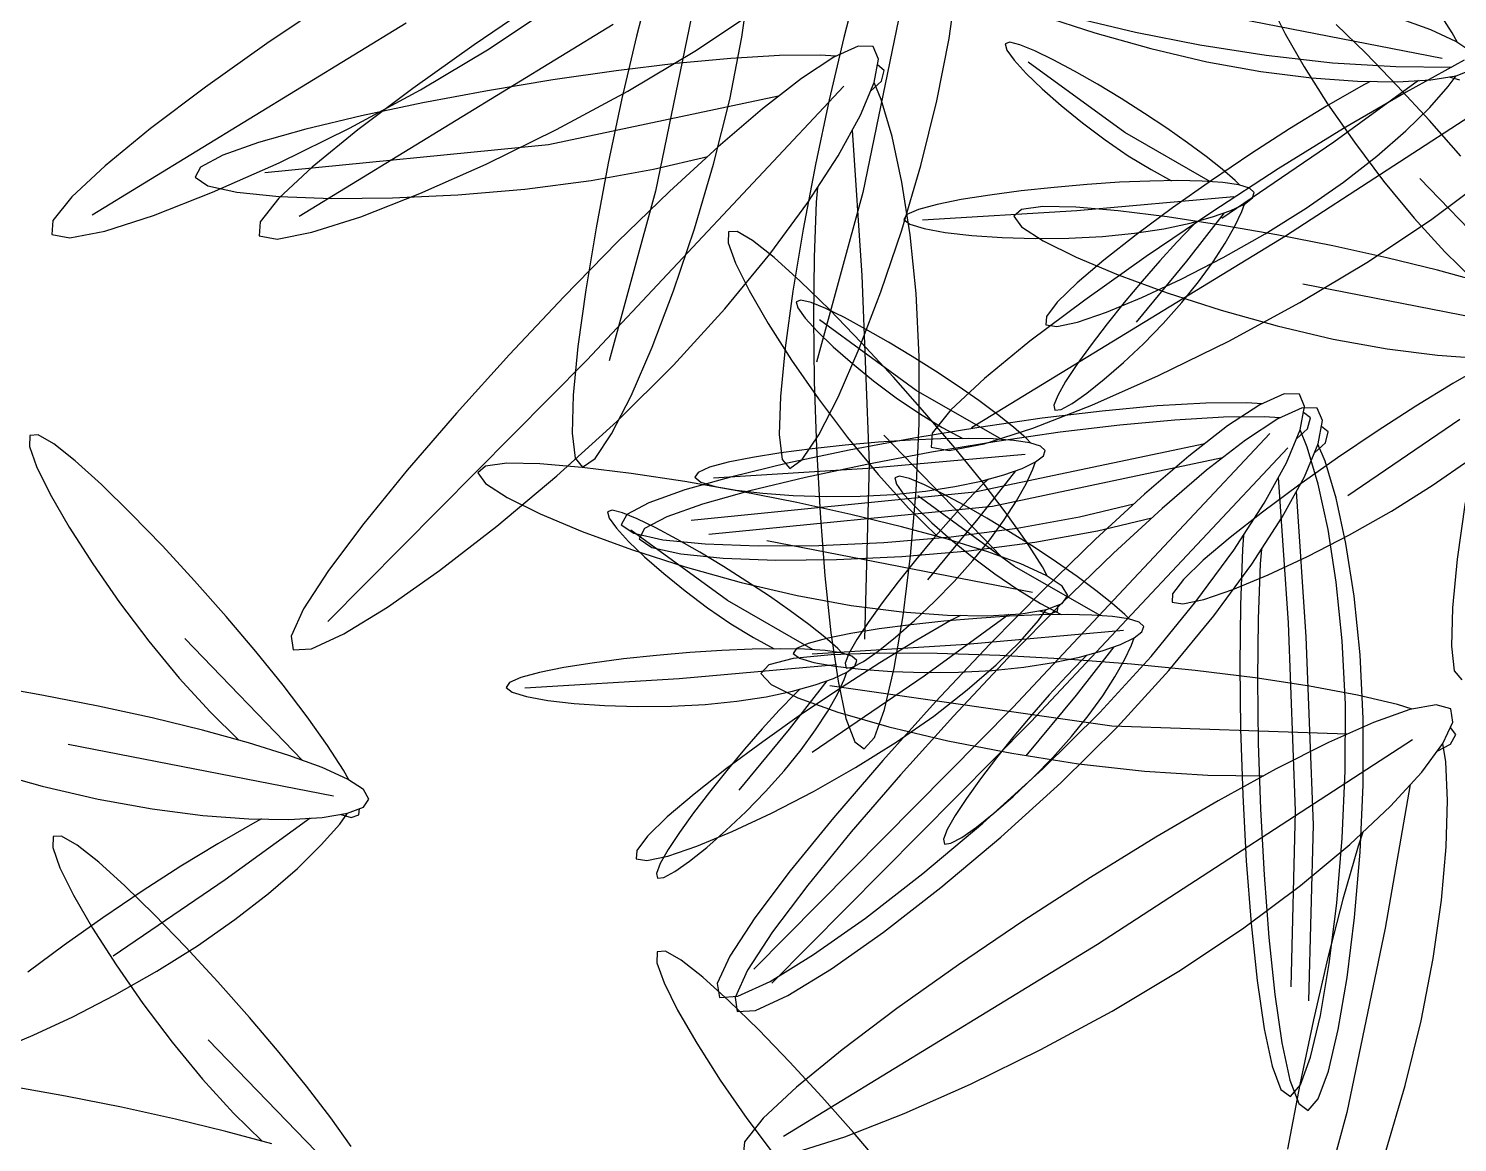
# Model space of a CAD drawing. Extents: x 302512 to 1034855, y -184136 to 410364.
# Drawn here: x 557747 to 559694, y 14341 to 15859 of the extents above; entities that cross this region are included whole.
import ezdxf

# ---------------------------------------------------------------- set-up
doc = ezdxf.new("R2010")
doc.units = 0
doc.header["$MEASUREMENT"] = 0
for name, color, linetype in [('WALL', 4, 'Continuous'), ('WZ', 2, 'Continuous'), ('坐椅', 7, 'Continuous'), ('树', 80, 'Continuous'), ('植物1', 241, 'Continuous'), ('环境', 8, 'Continuous'), ('绿化', 97, 'Continuous'), ('绿地', 3, 'Continuous')]:
    doc.layers.add(name, color=color, linetype=linetype)
doc.styles.add('DIM_FONT', font='SIMPLEX.shx', dxfattribs={"width": 0.8})

# ---------------------------------------------------------------- blocks, each defined once
blk = doc.blocks.new('A$C11221EFB')
at = {"layer": 'WZ'}
blk.add_arc((25013.5, -2143.5), 30360, 5.83072, 145.47673, dxfattribs=at)
blk = doc.blocks.new('_F43BVI')
at = {"layer": '绿地'}
for p, q in [((-0.28635, 0.7718), (-0.23074, 0.56357)), ((-0.12588, 0.70017), (-0.20135, 0.56457)), ((-0.31197, 0.69069), (-0.32838, 0.68642)), ((-0.30575, 0.69179), (-0.31197, 0.69069)), ((-0.15095, 0.68956), (-0.23827, 0.64706)), ((-0.29962, 0.68064), (-0.37509, 0.54505)), ((-0.30351, 0.65392), (-0.29331, 0.68427)), ((-0.28844, 0.68128), (-0.28499, 0.68637)), ((-0.28329, 0.679), (-0.28785, 0.68515)), ((-0.27521, 0.66527), (-0.28329, 0.679)), ((-0.24307, 0.6735), (-0.26812, 0.66261)), ((-0.26669, 0.64804), (-0.27521, 0.66527)), ((-0.26812, 0.66261), (-0.29283, 0.65126)), ((-0.29182, 0.66387), (-0.27333, 0.60663)), ((-0.19378, 0.64776), (-0.17331, 0.65836)), ((-0.3169, 0.62005), (-0.30351, 0.65392)), ((-0.29283, 0.65126), (-0.31617, 0.63989)), ((-0.25811, 0.62775), (-0.26669, 0.64804)), ((-0.21766, 0.63694), (-0.19378, 0.64776)), ((-0.12521, 0.65091), (-0.12054, 0.62861)), ((-0.31617, 0.63989), (-0.33712, 0.62895)), ((-0.29998, 0.63731), (-0.29895, 0.63139)), ((-0.29895, 0.63139), (-0.29427, 0.60908)), ((-0.24328, 0.62688), (-0.21766, 0.63694)), ((-0.2696, 0.61784), (-0.24328, 0.62688)), ((-0.24983, 0.60484), (-0.25811, 0.62775)), ((-0.12054, 0.62861), (-0.11477, 0.6044)), ((-0.09959, 0.62616), (-0.07787, 0.5515)), ((-0.06848, 0.59927), (-0.07609, 0.62437)), ((-0.33276, 0.58526), (-0.3169, 0.62005)), ((-0.29545, 0.61008), (-0.2696, 0.61784)), ((-0.31965, 0.60382), (-0.29545, 0.61008)), ((-0.29427, 0.60908), (-0.2885, 0.58488)), ((-0.27333, 0.60663), (-0.25161, 0.53198)), ((-0.05342, 0.61418), (-0.02388, 0.59986)), ((-0.35845, 0.59676), (-0.34104, 0.5993)), ((-0.34104, 0.5993), (-0.31965, 0.60382)), ((-0.24221, 0.57975), (-0.24983, 0.60484)), ((-0.11477, 0.6044), (-0.10804, 0.57885)), ((-0.06184, 0.57256), (-0.06848, 0.59927)), ((-0.02388, 0.59986), (0.00185, 0.5886)), ((-0.35031, 0.55083), (-0.33276, 0.58526)), ((-0.2885, 0.58488), (-0.28178, 0.55933)), ((0.00185, 0.5886), (0.02243, 0.58118)), ((-0.23558, 0.55303), (-0.24221, 0.57975)), ((-0.10804, 0.57885), (-0.10052, 0.5526)), ((0.02243, 0.58118), (0.0365, 0.57836)), ((0.0365, 0.57836), (0.04273, 0.58091)), ((-0.05632, 0.54529), (-0.06184, 0.57256)), ((0.07138, 0.56783), (0.06662, 0.56615)), ((0.07583, 0.56318), (0.07138, 0.56783)), ((-0.28178, 0.55933), (-0.27426, 0.53307)), ((-0.23074, 0.56357), (-0.18188, 0.35815)), ((0.08464, 0.55747), (0.07415, 0.55919)), ((0.0773, 0.55477), (0.07583, 0.56318)), ((0.10597, 0.55156), (0.08464, 0.55747)), ((-0.36861, 0.51812), (-0.35031, 0.55083)), ((-0.23006, 0.52576), (-0.23558, 0.55303)), ((-0.11625, 0.55209), (-0.12047, 0.54932)), ((-0.11082, 0.54863), (-0.11625, 0.55209)), ((-0.10052, 0.5526), (-0.09248, 0.52662)), ((0.13111, 0.54259), (0.10597, 0.55156)), ((-0.2784, 0.54104), (-0.2882, 0.53455)), ((-0.26135, 0.54247), (-0.28165, 0.45425)), ((-0.2699, 0.54609), (-0.2784, 0.54104)), ((-0.26659, 0.54772), (-0.2699, 0.54609)), ((-0.25193, 0.5442), (-0.25548, 0.5469)), ((-0.24517, 0.53781), (-0.25193, 0.5442)), ((-0.1271, 0.54486), (-0.13131, 0.54209)), ((-0.12166, 0.5414), (-0.1271, 0.54486)), ((-0.11822, 0.53359), (-0.12166, 0.5414)), ((-0.1009, 0.5452), (-0.11149, 0.54436)), ((-0.10738, 0.54082), (-0.11082, 0.54863)), ((-0.07877, 0.54456), (-0.1009, 0.5452)), ((-0.05222, 0.54186), (-0.07877, 0.54456)), ((-0.052, 0.51865), (-0.05632, 0.54529)), ((-0.02201, 0.53698), (-0.05222, 0.54186)), ((0.04472, 0.54143), (0.03247, 0.52132)), ((0.04986, 0.54854), (0.04472, 0.54143)), ((0.06675, 0.54333), (0.12236, 0.3351)), ((0.15927, 0.53062), (0.13111, 0.54259)), ((-0.2882, 0.53455), (-0.29902, 0.52684)), ((-0.27426, 0.53307), (-0.26622, 0.50709)), ((-0.25426, 0.53433), (-0.23462, 0.50526)), ((-0.23761, 0.52953), (-0.24517, 0.53781)), ((-0.11174, 0.53797), (-0.12234, 0.53713)), ((-0.08962, 0.53733), (-0.11174, 0.53797)), ((-0.06306, 0.53463), (-0.08962, 0.53733)), ((-0.03286, 0.52975), (-0.06306, 0.53463)), ((0.01105, 0.52981), (-0.02201, 0.53698)), ((0.09073, 0.53412), (0.16447, 0.49484)), ((-0.27367, 0.53246), (-0.31571, 0.49448)), ((-0.29902, 0.52684), (-0.31061, 0.51809)), ((-0.22951, 0.51956), (-0.23761, 0.52953)), ((-0.22573, 0.49912), (-0.23006, 0.52576)), ((-0.13253, 0.52821), (-0.13582, 0.52008)), ((-0.11488, 0.52719), (-0.01108, 0.3383)), ((-0.09248, 0.52662), (-0.08426, 0.502)), ((0.00021, 0.52258), (-0.03286, 0.52975)), ((0.04619, 0.52024), (0.01105, 0.52981)), ((0.18966, 0.51575), (0.15927, 0.53062)), ((-0.38672, 0.4885), (-0.36861, 0.51812)), ((-0.31061, 0.51809), (-0.32269, 0.50852)), ((-0.25452, 0.51813), (-0.25299, 0.51497)), ((-0.22116, 0.50806), (-0.22951, 0.51956)), ((-0.14337, 0.52098), (-0.14666, 0.51285)), ((-0.13582, 0.52008), (-0.14291, 0.49762)), ((-0.12573, 0.51996), (-0.02193, 0.33107)), ((-0.10024, 0.51675), (-0.01925, 0.49625)), ((-0.08939, 0.52398), (-0.00841, 0.50348)), ((-0.04895, 0.49383), (-0.052, 0.51865)), ((0.03535, 0.51301), (0.00021, 0.52258)), ((0.03247, 0.52132), (0.01908, 0.49675)), ((0.08252, 0.50832), (0.04619, 0.52024)), ((-0.32269, 0.50852), (-0.33496, 0.49836)), ((-0.2909, 0.50209), (-0.28114, 0.51135)), ((-0.25299, 0.51497), (-0.24675, 0.50324)), ((-0.14666, 0.51285), (-0.15375, 0.49039)), ((0.05197, 0.50853), (0.00586, 0.38178)), ((0.07167, 0.50109), (0.03535, 0.51301)), ((0.11868, 0.49468), (0.08252, 0.50832)), ((0.22149, 0.49806), (0.18966, 0.51575)), ((-0.30252, 0.49216), (-0.2909, 0.50209)), ((-0.26622, 0.50709), (-0.25799, 0.48247)), ((-0.24675, 0.50324), (-0.23959, 0.49061)), ((-0.23462, 0.50526), (-0.21034, 0.46694)), ((-0.21282, 0.49524), (-0.22116, 0.50806)), ((-0.08426, 0.502), (-0.07615, 0.47979)), ((-0.00841, 0.50348), (0.09545, 0.47392)), ((0.10783, 0.48745), (0.07167, 0.50109)), ((-0.31571, 0.49448), (-0.37138, 0.45425)), ((-0.33496, 0.49836), (-0.34697, 0.488)), ((-0.31525, 0.48236), (-0.30252, 0.49216)), ((-0.22268, 0.47431), (-0.22573, 0.49912)), ((-0.20477, 0.48134), (-0.21282, 0.49524)), ((-0.14291, 0.49762), (-0.15003, 0.47057)), ((-0.06417, 0.49478), (-0.05644, 0.49162)), ((-0.04726, 0.47204), (-0.04895, 0.49383)), ((-0.01925, 0.49625), (0.08461, 0.46669)), ((0.01908, 0.49675), (0.00491, 0.46845)), ((0.10824, 0.49973), (0.11499, 0.49481)), ((0.11499, 0.49481), (0.14119, 0.47707)), ((0.15321, 0.4801), (0.11868, 0.49468)), ((0.16447, 0.49484), (0.25824, 0.4413)), ((0.25391, 0.4778), (0.22149, 0.49806)), ((-0.34697, 0.488), (-0.3582, 0.47784)), ((-0.23959, 0.49061), (-0.23168, 0.47738)), ((-0.15375, 0.49039), (-0.16087, 0.46334)), ((-0.12091, 0.48987), (-0.13537, 0.35577)), ((-0.07502, 0.48755), (-0.06729, 0.48439)), ((-0.06729, 0.48439), (-0.0376, 0.47342)), ((-0.05644, 0.49162), (-0.02675, 0.48065)), ((0.14236, 0.47287), (0.10783, 0.48745)), ((-0.3582, 0.47784), (-0.36817, 0.46832)), ((-0.32853, 0.47304), (-0.31525, 0.48236)), ((-0.25799, 0.48247), (-0.24988, 0.46027)), ((-0.23168, 0.47738), (-0.22321, 0.46389)), ((-0.19726, 0.46696), (-0.20477, 0.48134)), ((-0.13176, 0.48264), (-0.14622, 0.34854)), ((-0.07615, 0.47979), (-0.06847, 0.46109)), ((-0.02675, 0.48065), (0.00598, 0.46957)), ((0.14119, 0.47707), (0.17033, 0.45848)), ((0.18465, 0.46537), (0.15321, 0.4801)), ((0.28576, 0.4559), (0.25391, 0.4778)), ((-0.36817, 0.46832), (-0.37637, 0.45984)), ((-0.34176, 0.46449), (-0.32853, 0.47304)), ((-0.22099, 0.45251), (-0.22268, 0.47431)), ((-0.15003, 0.47057), (-0.15702, 0.4397)), ((-0.04701, 0.45444), (-0.04726, 0.47204)), ((-0.0376, 0.47342), (-0.00486, 0.46234)), ((0.00491, 0.46845), (-0.00972, 0.43714)), ((0.00598, 0.46957), (0.04101, 0.45862)), ((0.09545, 0.47392), (0.1906, 0.44023)), ((0.17381, 0.45814), (0.14236, 0.47287)), ((-0.37637, 0.45984), (-0.38231, 0.45282)), ((-0.35431, 0.45706), (-0.34176, 0.46449)), ((-0.24988, 0.46027), (-0.2422, 0.44156)), ((-0.22321, 0.46389), (-0.2145, 0.45063)), ((-0.19052, 0.45273), (-0.19726, 0.46696)), ((-0.16087, 0.46334), (-0.16787, 0.43247)), ((-0.06847, 0.46109), (-0.06153, 0.44695)), ((-0.00486, 0.46234), (0.03016, 0.45139)), ((0.08461, 0.46669), (0.17975, 0.433)), ((0.21154, 0.45127), (0.18465, 0.46537)), ((-0.38231, 0.45282), (-0.38548, 0.4477)), ((-0.3749, 0.44681), (-0.36556, 0.45106)), ((-0.36556, 0.45106), (-0.35431, 0.45706)), ((-0.28165, 0.45425), (-0.30391, 0.36841)), ((-0.22074, 0.43492), (-0.22099, 0.45251)), ((-0.18478, 0.43932), (-0.19052, 0.45273)), ((-0.04828, 0.44225), (-0.04701, 0.45444)), ((0.03016, 0.45139), (0.06661, 0.44086)), ((0.04101, 0.45862), (0.07745, 0.44809)), ((0.04959, 0.42545), (0.05979, 0.4558)), ((0.17033, 0.45848), (0.20172, 0.43947)), ((0.2007, 0.44404), (0.17381, 0.45814)), ((0.23242, 0.43857), (0.21154, 0.45127)), ((-0.38548, 0.4477), (-0.38538, 0.44487)), ((-0.38538, 0.44487), (-0.38172, 0.44464)), ((-0.38172, 0.44464), (-0.3749, 0.44681)), ((-0.2145, 0.45063), (-0.20589, 0.43817)), ((-0.06153, 0.44695), (-0.05566, 0.43844)), ((0.07745, 0.44809), (0.11394, 0.43836)), ((0.22158, 0.43134), (0.2007, 0.44404)), ((-0.2422, 0.44156), (-0.23527, 0.42742)), ((-0.22202, 0.42273), (-0.22074, 0.43492)), ((-0.20589, 0.43817), (-0.19775, 0.42704)), ((-0.1803, 0.42738), (-0.18478, 0.43932)), ((-0.15702, 0.4397), (-0.16374, 0.4058)), ((-0.10336, 0.40863), (-0.10071, 0.44054)), ((-0.05566, 0.43844), (-0.05116, 0.43664)), ((-0.05116, 0.43664), (-0.04828, 0.44225)), ((-0.00972, 0.43714), (-0.02447, 0.40354)), ((0.06661, 0.44086), (0.10309, 0.43113)), ((0.11394, 0.43836), (0.14898, 0.42986)), ((0.20172, 0.43947), (0.23458, 0.42052)), ((0.24583, 0.42807), (0.23242, 0.43857)), ((0.25824, 0.4413), (0.34257, 0.38584)), ((-0.3983, 0.41524), (-0.42869, 0.43011)), ((-0.23527, 0.42742), (-0.2294, 0.41892)), ((-0.19775, 0.42704), (-0.19041, 0.41781)), ((-0.17731, 0.41756), (-0.1803, 0.42738)), ((-0.16787, 0.43247), (-0.17458, 0.39857)), ((-0.1142, 0.4014), (-0.11156, 0.4333)), ((0.10309, 0.43113), (0.13814, 0.42263)), ((0.14898, 0.42986), (0.18109, 0.42301)), ((0.23498, 0.42084), (0.22158, 0.43134)), ((0.2503, 0.42055), (0.24583, 0.42807)), ((-0.2294, 0.41892), (-0.2249, 0.41712)), ((-0.2249, 0.41712), (-0.22202, 0.42273)), ((0.0362, 0.39158), (0.04959, 0.42545)), ((0.13814, 0.42263), (0.17024, 0.41578)), ((0.18109, 0.42301), (0.20876, 0.41823)), ((0.20876, 0.41823), (0.23052, 0.41595)), ((0.23458, 0.42052), (0.26769, 0.40235)), ((0.23945, 0.41332), (0.23498, 0.42084)), ((0.24486, 0.41658), (0.2503, 0.42055)), ((-0.36647, 0.39755), (-0.3983, 0.41524)), ((-0.19041, 0.41781), (-0.18423, 0.41101)), ((-0.18423, 0.41101), (-0.17956, 0.40719)), ((-0.17605, 0.41052), (-0.17731, 0.41756)), ((-0.17675, 0.40692), (-0.17605, 0.41052)), ((-0.04952, 0.41035), (-0.05283, 0.40872)), ((0.17024, 0.41578), (0.19792, 0.411)), ((0.19792, 0.411), (0.21967, 0.40872)), ((0.23052, 0.41595), (0.24486, 0.41658)), ((0.23402, 0.40935), (0.23945, 0.41332)), ((-0.17956, 0.40719), (-0.17675, 0.40692)), ((-0.16374, 0.4058), (-0.17003, 0.36964)), ((-0.10826, 0.37254), (-0.10336, 0.40863)), ((-0.06133, 0.40367), (-0.07113, 0.39718)), ((-0.04428, 0.4051), (-0.06459, 0.31688)), ((-0.05283, 0.40872), (-0.06133, 0.40367)), ((-0.02447, 0.40354), (-0.03896, 0.36849)), ((-0.03486, 0.40683), (-0.03841, 0.40953)), ((-0.02811, 0.40044), (-0.03486, 0.40683)), ((0.21967, 0.40872), (0.23402, 0.40935)), ((-0.42349, 0.39434), (-0.32972, 0.34079)), ((-0.33405, 0.37729), (-0.36647, 0.39755)), ((-0.17458, 0.39857), (-0.18087, 0.36241)), ((-0.1191, 0.36531), (-0.1142, 0.4014)), ((-0.05661, 0.39509), (-0.09864, 0.35711)), ((-0.07113, 0.39718), (-0.08195, 0.38947)), ((-0.03719, 0.39696), (-0.01755, 0.36789)), ((-0.02054, 0.39216), (-0.02811, 0.40044)), ((-0.16637, 0.38631), (-0.17487, 0.38125)), ((-0.16306, 0.38794), (-0.16637, 0.38631)), ((-0.1484, 0.38441), (-0.15195, 0.38711)), ((-0.08195, 0.38947), (-0.09354, 0.38072)), ((-0.01244, 0.38219), (-0.02054, 0.39216)), ((0.02034, 0.3568), (0.0362, 0.39158)), ((-0.3022, 0.3554), (-0.33405, 0.37729)), ((-0.17487, 0.38125), (-0.18467, 0.37477)), ((-0.15782, 0.38268), (-0.17813, 0.29446)), ((-0.14165, 0.37802), (-0.1484, 0.38441)), ((-0.13408, 0.36975), (-0.14165, 0.37802)), ((-0.09354, 0.38072), (-0.10562, 0.37115)), ((0.00586, 0.38178), (-0.06641, 0.23508)), ((-0.03746, 0.38076), (-0.03592, 0.3776)), ((-0.03592, 0.3776), (-0.02968, 0.36587)), ((-0.00409, 0.37069), (-0.01244, 0.38219)), ((-0.44677, 0.37656), (-0.41763, 0.35797)), ((-0.39243, 0.37423), (-0.39665, 0.37146)), ((-0.387, 0.37077), (-0.39243, 0.37423)), ((-0.38356, 0.36296), (-0.387, 0.37077)), ((-0.17015, 0.37267), (-0.21218, 0.3347)), ((-0.18467, 0.37477), (-0.19549, 0.36705)), ((-0.17003, 0.36964), (-0.17572, 0.33214)), ((-0.15073, 0.37455), (-0.13109, 0.34547)), ((-0.12598, 0.35977), (-0.13408, 0.36975)), ((-0.10562, 0.37115), (-0.11789, 0.36099)), ((-0.11534, 0.33497), (-0.10826, 0.37254)), ((-0.09358, 0.37226), (-0.10999, 0.36799)), ((-0.08736, 0.37337), (-0.09358, 0.37226)), ((-0.07383, 0.36472), (-0.06408, 0.37398)), ((-0.06657, 0.37258), (-0.06987, 0.37409)), ((-0.06659, 0.36794), (-0.06657, 0.37258)), ((0.00425, 0.35787), (-0.00409, 0.37069)), ((-0.37708, 0.36733), (-0.38767, 0.3665)), ((-0.35495, 0.3667), (-0.37708, 0.36733)), ((-0.3284, 0.364), (-0.35495, 0.3667)), ((-0.29819, 0.35911), (-0.3284, 0.364)), ((-0.19549, 0.36705), (-0.20708, 0.35831)), ((-0.18087, 0.36241), (-0.18656, 0.32491)), ((-0.08123, 0.36222), (-0.1567, 0.22662)), ((-0.12921, 0.36198), (-0.15071, 0.35443)), ((-0.11789, 0.36099), (-0.1299, 0.35063)), ((-0.10999, 0.36799), (-0.12921, 0.36198)), ((-0.12618, 0.32774), (-0.1191, 0.36531)), ((-0.08546, 0.35479), (-0.07383, 0.36472)), ((-0.07004, 0.36286), (-0.06659, 0.36794)), ((-0.06489, 0.36058), (-0.06946, 0.36672)), ((-0.03896, 0.36849), (-0.05266, 0.33329)), ((-0.02968, 0.36587), (-0.02252, 0.35324)), ((-0.01755, 0.36789), (0.00673, 0.32957)), ((-0.41763, 0.35797), (-0.38624, 0.33896)), ((-0.27216, 0.33299), (-0.3022, 0.3554)), ((-0.26513, 0.35194), (-0.29819, 0.35911)), ((-0.20708, 0.35831), (-0.21916, 0.34874)), ((-0.15071, 0.35443), (-0.17396, 0.34555)), ((-0.13537, 0.35577), (-0.17046, 0.19604)), ((-0.09864, 0.35711), (-0.15431, 0.31688)), ((-0.151, 0.35834), (-0.14946, 0.35519)), ((-0.14946, 0.35519), (-0.14322, 0.34345)), ((-0.11763, 0.34828), (-0.12598, 0.35977)), ((-0.09818, 0.34499), (-0.08546, 0.35479)), ((-0.05681, 0.34684), (-0.06489, 0.36058)), ((-0.02252, 0.35324), (-0.01461, 0.34001)), ((0.00279, 0.32236), (0.02034, 0.3568)), ((0.01229, 0.34397), (0.00425, 0.35787)), ((-0.40871, 0.35035), (-0.412, 0.34221)), ((-0.39106, 0.34933), (-0.28726, 0.16044)), ((-0.36557, 0.34612), (-0.28459, 0.32562)), ((-0.22999, 0.34237), (-0.26513, 0.35194)), ((-0.21916, 0.34874), (-0.23143, 0.33858)), ((-0.17396, 0.34555), (-0.19841, 0.33555)), ((-0.10629, 0.35161), (-0.19361, 0.30911)), ((-0.18737, 0.34231), (-0.17762, 0.35157)), ((-0.14622, 0.34854), (-0.18131, 0.18881)), ((-0.1299, 0.35063), (-0.14113, 0.34047)), ((-0.13109, 0.34547), (-0.10681, 0.30716)), ((-0.10929, 0.33545), (-0.11763, 0.34828)), ((-0.11147, 0.33567), (-0.09818, 0.34499)), ((-0.07343, 0.34544), (-0.05494, 0.28821)), ((-0.0483, 0.32961), (-0.05681, 0.34684)), ((-0.412, 0.34221), (-0.41909, 0.31975)), ((-0.38624, 0.33896), (-0.35337, 0.32002)), ((-0.32972, 0.34079), (-0.24539, 0.28533)), ((-0.23143, 0.33858), (-0.24344, 0.32821)), ((-0.19366, 0.33046), (-0.22999, 0.34237)), ((-0.199, 0.33237), (-0.18737, 0.34231)), ((-0.14113, 0.34047), (-0.1511, 0.33095)), ((-0.14322, 0.34345), (-0.13606, 0.33082)), ((-0.01461, 0.34001), (-0.00614, 0.32652)), ((-0.01108, 0.3383), (0.08548, 0.15053)), ((0.01981, 0.32959), (0.01229, 0.34397)), ((-0.24515, 0.31116), (-0.27216, 0.33299)), ((-0.21218, 0.3347), (-0.26785, 0.29447)), ((-0.24344, 0.32821), (-0.25467, 0.31806)), ((-0.19841, 0.33555), (-0.22346, 0.32466)), ((-0.21172, 0.32258), (-0.199, 0.33237)), ((-0.1575, 0.31682), (-0.19366, 0.33046)), ((-0.17572, 0.33214), (-0.1806, 0.29469)), ((-0.1511, 0.33095), (-0.1593, 0.32247)), ((-0.13606, 0.33082), (-0.12815, 0.3176)), ((-0.12469, 0.32712), (-0.11147, 0.33567)), ((-0.12414, 0.29734), (-0.11534, 0.33497)), ((-0.10125, 0.32156), (-0.10929, 0.33545)), ((-0.05266, 0.33329), (-0.06498, 0.2994)), ((-0.03972, 0.30933), (-0.0483, 0.32961)), ((-0.02193, 0.33107), (0.07464, 0.1433)), ((0.02655, 0.31536), (0.01981, 0.32959)), ((0.12236, 0.3351), (0.17122, 0.12968)), ((-0.41909, 0.31975), (-0.42621, 0.2927)), ((-0.35337, 0.32002), (-0.32027, 0.30184)), ((-0.28459, 0.32562), (-0.18073, 0.29605)), ((-0.22346, 0.32466), (-0.24817, 0.31331)), ((-0.22501, 0.31325), (-0.21172, 0.32258)), ((-0.18656, 0.32491), (-0.19145, 0.28746)), ((-0.1593, 0.32247), (-0.16524, 0.31545)), ((-0.14912, 0.30981), (-0.12865, 0.32041)), ((-0.14849, 0.31369), (-0.13724, 0.31969)), ((-0.13724, 0.31969), (-0.12469, 0.32712)), ((-0.13499, 0.29011), (-0.12618, 0.32774)), ((-0.09373, 0.30717), (-0.10125, 0.32156)), ((-0.01551, 0.28965), (0.00279, 0.32236)), ((-0.00614, 0.32652), (0.00257, 0.31326)), ((-0.43584, 0.30245), (-0.46623, 0.31732)), ((-0.39709, 0.312), (-0.41155, 0.1779)), ((-0.34035, 0.31691), (-0.33262, 0.31375)), ((-0.33262, 0.31375), (-0.30293, 0.30279)), ((-0.24817, 0.31331), (-0.27151, 0.30194)), ((-0.25467, 0.31806), (-0.26464, 0.30853)), ((-0.23823, 0.30471), (-0.22501, 0.31325)), ((-0.16524, 0.31545), (-0.16841, 0.31033)), ((-0.15783, 0.30944), (-0.14849, 0.31369)), ((-0.12297, 0.30224), (-0.1575, 0.31682)), ((-0.12815, 0.3176), (-0.11968, 0.3041)), ((-0.06459, 0.31688), (-0.08685, 0.23104)), ((-0.08159, 0.31888), (-0.08056, 0.31296)), ((-0.08056, 0.31296), (-0.07588, 0.29066)), ((0.00257, 0.31326), (0.01118, 0.3008)), ((0.03228, 0.30195), (0.02655, 0.31536)), ((-0.26464, 0.30853), (-0.27284, 0.30005)), ((-0.25078, 0.29728), (-0.23823, 0.30471)), ((-0.22241, 0.29104), (-0.24515, 0.31116)), ((-0.173, 0.29899), (-0.14912, 0.30981)), ((-0.16841, 0.31033), (-0.16832, 0.3075)), ((-0.16832, 0.3075), (-0.16465, 0.30727)), ((-0.16465, 0.30727), (-0.15783, 0.30944)), ((-0.11968, 0.3041), (-0.11097, 0.29085)), ((-0.08699, 0.29295), (-0.09373, 0.30717)), ((-0.03144, 0.28642), (-0.03972, 0.30933)), ((-0.40401, 0.28476), (-0.43584, 0.30245)), ((-0.32027, 0.30184), (-0.28828, 0.28521)), ((-0.30293, 0.30279), (-0.2702, 0.29171)), ((-0.27151, 0.30194), (-0.29246, 0.291)), ((-0.27284, 0.30005), (-0.27878, 0.29304)), ((-0.26203, 0.29128), (-0.25078, 0.29728)), ((-0.19863, 0.28893), (-0.173, 0.29899)), ((-0.18073, 0.29605), (-0.08558, 0.26237)), ((-0.13409, 0.2612), (-0.12414, 0.29734)), ((-0.09153, 0.28751), (-0.12297, 0.30224)), ((-0.06498, 0.2994), (-0.07533, 0.26825)), ((0.01118, 0.3008), (0.01932, 0.28967)), ((0.03677, 0.29001), (0.03228, 0.30195)), ((-0.42621, 0.2927), (-0.4332, 0.26183)), ((-0.29246, 0.291), (-0.31001, 0.28095)), ((-0.27878, 0.29304), (-0.28195, 0.28791)), ((-0.28195, 0.28791), (-0.28186, 0.28509)), ((-0.27819, 0.28486), (-0.27137, 0.28703)), ((-0.27137, 0.28703), (-0.26203, 0.29128)), ((-0.2702, 0.29171), (-0.23517, 0.28076)), ((-0.22495, 0.27989), (-0.19863, 0.28893)), ((-0.20517, 0.27372), (-0.22241, 0.29104)), ((-0.17813, 0.29446), (-0.20039, 0.20862)), ((-0.19145, 0.28746), (-0.1953, 0.25161)), ((-0.1806, 0.29469), (-0.18446, 0.25884)), ((-0.14493, 0.25397), (-0.13499, 0.29011)), ((-0.11097, 0.29085), (-0.10237, 0.27838)), ((-0.06464, 0.2734), (-0.09153, 0.28751)), ((-0.08126, 0.27954), (-0.08699, 0.29295)), ((-0.07588, 0.29066), (-0.07011, 0.26645)), ((-0.05494, 0.28821), (-0.03322, 0.21355)), ((-0.03362, 0.26003), (-0.01551, 0.28965)), ((0.01932, 0.28967), (0.02666, 0.28044)), ((0.03976, 0.28019), (0.03677, 0.29001)), ((-0.46103, 0.28155), (-0.36726, 0.228)), ((-0.37159, 0.2645), (-0.40401, 0.28476)), ((-0.31001, 0.28095), (-0.32312, 0.27223)), ((-0.28828, 0.28521), (-0.25874, 0.27088)), ((-0.28186, 0.28509), (-0.27819, 0.28486)), ((-0.25079, 0.27213), (-0.22495, 0.27989)), ((-0.23517, 0.28076), (-0.19873, 0.27022)), ((-0.07677, 0.26759), (-0.08126, 0.27954)), ((-0.02382, 0.26132), (-0.03144, 0.28642)), ((0.02666, 0.28044), (0.03283, 0.27364)), ((0.04102, 0.27315), (0.03976, 0.28019)), ((-0.32312, 0.27223), (-0.33079, 0.2653)), ((-0.275, 0.26587), (-0.25079, 0.27213)), ((-0.25874, 0.27088), (-0.23301, 0.25962)), ((-0.19467, 0.26031), (-0.20517, 0.27372)), ((-0.10237, 0.27838), (-0.09422, 0.26726)), ((-0.04376, 0.26071), (-0.06464, 0.2734)), ((0.03283, 0.27364), (0.0375, 0.26982)), ((0.04032, 0.26955), (0.04102, 0.27315)), ((-0.48431, 0.26377), (-0.45517, 0.24518)), ((-0.37954, 0.23077), (-0.37689, 0.26267)), ((-0.33974, 0.24261), (-0.37159, 0.2645)), ((-0.33079, 0.2653), (-0.33198, 0.2606)), ((-0.29639, 0.26135), (-0.275, 0.26587)), ((-0.19873, 0.27022), (-0.16224, 0.26049)), ((-0.09422, 0.26726), (-0.08689, 0.25802)), ((-0.07533, 0.26825), (-0.08314, 0.24127)), ((-0.07378, 0.25778), (-0.07677, 0.26759)), ((-0.07011, 0.26645), (-0.06338, 0.2409)), ((0.0375, 0.26982), (0.04032, 0.26955)), ((-0.4332, 0.26183), (-0.43992, 0.22793)), ((-0.33198, 0.2606), (-0.32605, 0.25848)), ((-0.32605, 0.25848), (-0.31379, 0.25881)), ((-0.31379, 0.25881), (-0.29639, 0.26135)), ((-0.23301, 0.25962), (-0.21243, 0.2522)), ((-0.19213, 0.25194), (-0.19467, 0.26031)), ((-0.18446, 0.25884), (-0.18706, 0.22611)), ((-0.16224, 0.26049), (-0.1272, 0.25199)), ((-0.14459, 0.22811), (-0.13409, 0.2612)), ((-0.08689, 0.25802), (-0.08071, 0.25122)), ((-0.07252, 0.25074), (-0.07378, 0.25778)), ((-0.05061, 0.23486), (-0.03362, 0.26003)), ((-0.03035, 0.25021), (-0.04376, 0.26071)), ((-0.01719, 0.23461), (-0.02382, 0.26132)), ((-0.21243, 0.2522), (-0.19836, 0.24939)), ((-0.19836, 0.24939), (-0.19213, 0.25194)), ((-0.1953, 0.25161), (-0.1979, 0.21888)), ((-0.15544, 0.22088), (-0.14493, 0.25397)), ((-0.1272, 0.25199), (-0.09509, 0.24514)), ((-0.08528, 0.24604), (-0.09378, 0.24099)), ((-0.08197, 0.24767), (-0.08528, 0.24604)), ((-0.08071, 0.25122), (-0.07604, 0.24741)), ((-0.07604, 0.24741), (-0.07322, 0.24713)), ((-0.07322, 0.24713), (-0.07252, 0.25074)), ((-0.06731, 0.24415), (-0.07086, 0.24685)), ((-0.02588, 0.24268), (-0.03035, 0.25021)), ((-0.45517, 0.24518), (-0.42378, 0.22617)), ((-0.3097, 0.22019), (-0.33974, 0.24261)), ((-0.09378, 0.24099), (-0.10357, 0.2345)), ((-0.07673, 0.24242), (-0.09703, 0.1542)), ((-0.09509, 0.24514), (-0.06742, 0.24037)), ((-0.08314, 0.24127), (-0.08781, 0.2199)), ((-0.06742, 0.24037), (-0.04566, 0.23808)), ((-0.06055, 0.23776), (-0.06731, 0.24415)), ((-0.06338, 0.2409), (-0.05586, 0.21465)), ((-0.05299, 0.22949), (-0.06055, 0.23776)), ((-0.04566, 0.23808), (-0.03132, 0.23872)), ((-0.03132, 0.23872), (-0.02588, 0.24268)), ((-0.4656, 0.23459), (-0.41674, 0.02917)), ((-0.38444, 0.19468), (-0.37954, 0.23077)), ((-0.08905, 0.23241), (-0.13109, 0.19444)), ((-0.10357, 0.2345), (-0.1144, 0.22679)), ((-0.06964, 0.23428), (-0.04999, 0.20521)), ((-0.06553, 0.21551), (-0.05061, 0.23486)), ((-0.01166, 0.20734), (-0.01719, 0.23461)), ((-0.43992, 0.22793), (-0.44621, 0.19178)), ((-0.42378, 0.22617), (-0.39091, 0.20722)), ((-0.36726, 0.228), (-0.28293, 0.17254)), ((-0.18706, 0.22611), (-0.18818, 0.19805)), ((-0.15507, 0.19961), (-0.14459, 0.22811)), ((-0.1144, 0.22679), (-0.12599, 0.21804)), ((-0.04489, 0.21951), (-0.05299, 0.22949)), ((-0.28269, 0.19837), (-0.3097, 0.22019)), ((-0.1979, 0.21888), (-0.19903, 0.19082)), ((-0.16591, 0.19238), (-0.15544, 0.22088)), ((-0.12599, 0.21804), (-0.13807, 0.20847)), ((-0.08781, 0.2199), (-0.08877, 0.20558)), ((-0.07745, 0.20335), (-0.06553, 0.21551)), ((-0.0699, 0.21808), (-0.06836, 0.21493)), ((-0.06836, 0.21493), (-0.06213, 0.20319)), ((-0.05586, 0.21465), (-0.04783, 0.18867)), ((-0.03654, 0.20801), (-0.04489, 0.21951)), ((-0.39091, 0.20722), (-0.35781, 0.18905)), ((-0.13807, 0.20847), (-0.15034, 0.19831)), ((-0.10627, 0.20205), (-0.09652, 0.2113)), ((-0.08877, 0.20558), (-0.08542, 0.19974)), ((-0.04999, 0.20521), (-0.02572, 0.1669)), ((-0.0282, 0.19519), (-0.03654, 0.20801)), ((-0.00734, 0.1807), (-0.01166, 0.20734)), ((-0.25995, 0.17824), (-0.28269, 0.19837)), ((-0.18818, 0.19805), (-0.18761, 0.17618)), ((-0.16493, 0.17725), (-0.15507, 0.19961)), ((-0.15034, 0.19831), (-0.16234, 0.18795)), ((-0.1179, 0.19211), (-0.10627, 0.20205)), ((-0.08542, 0.19974), (-0.07745, 0.20335)), ((-0.06213, 0.20319), (-0.05497, 0.19056)), ((-0.44621, 0.19178), (-0.4519, 0.15427)), ((-0.39152, 0.15711), (-0.38444, 0.19468)), ((-0.35781, 0.18905), (-0.32582, 0.17242)), ((-0.19903, 0.19082), (-0.19845, 0.16895)), ((-0.13109, 0.19444), (-0.18676, 0.1542)), ((-0.17577, 0.17002), (-0.16591, 0.19238)), ((-0.13063, 0.18232), (-0.1179, 0.19211)), ((-0.05497, 0.19056), (-0.04706, 0.17733)), ((-0.04783, 0.18867), (-0.0396, 0.16405)), ((-0.02015, 0.18129), (-0.0282, 0.19519)), ((-0.16234, 0.18795), (-0.17358, 0.17779)), ((-0.14391, 0.17299), (-0.13063, 0.18232)), ((-0.01264, 0.16691), (-0.02015, 0.18129)), ((-0.00429, 0.15588), (-0.00734, 0.1807)), ((-0.41155, 0.1779), (-0.44664, 0.01818)), ((-0.32582, 0.17242), (-0.29628, 0.15809)), ((-0.24271, 0.16093), (-0.25995, 0.17824)), ((-0.18761, 0.17618), (-0.18511, 0.16205)), ((-0.17358, 0.17779), (-0.18355, 0.16827)), ((-0.17359, 0.16259), (-0.16493, 0.17725)), ((-0.15714, 0.16445), (-0.14391, 0.17299)), ((-0.04706, 0.17733), (-0.03859, 0.16384)), ((0.20597, 0.1786), (0.18152, 0.1686)), ((-0.19845, 0.16895), (-0.19596, 0.15482)), ((-0.18355, 0.16827), (-0.19175, 0.15979)), ((-0.18443, 0.15536), (-0.17577, 0.17002)), ((-0.16968, 0.15701), (-0.15714, 0.16445)), ((-0.0396, 0.16405), (-0.03149, 0.14184)), ((-0.00589, 0.15268), (-0.01264, 0.16691)), ((0.18152, 0.1686), (0.15647, 0.15771)), ((-0.40032, 0.11948), (-0.39152, 0.15711)), ((-0.29628, 0.15809), (-0.27055, 0.14683)), ((-0.28726, 0.16044), (-0.1907, -0.02734)), ((-0.23221, 0.14752), (-0.24271, 0.16093)), ((-0.19175, 0.15979), (-0.19768, 0.15278)), ((-0.18511, 0.16205), (-0.18047, 0.15718)), ((-0.18094, 0.15101), (-0.16968, 0.15701)), ((-0.18047, 0.15718), (-0.17359, 0.16259)), ((-0.03859, 0.16384), (-0.02987, 0.15058)), ((-0.0026, 0.13409), (-0.00429, 0.15588)), ((0.15647, 0.15771), (0.13176, 0.14636)), ((-0.4519, 0.15427), (-0.45678, 0.11683)), ((-0.19768, 0.15278), (-0.20086, 0.14765)), ((-0.20086, 0.14765), (-0.20076, 0.14482)), ((-0.19596, 0.15482), (-0.19131, 0.14995)), ((-0.19131, 0.14995), (-0.18443, 0.15536)), ((-0.19028, 0.14677), (-0.18094, 0.15101)), ((-0.09703, 0.1542), (-0.11929, 0.06836)), ((-0.02987, 0.15058), (-0.02127, 0.13812)), ((-0.00016, 0.13927), (-0.00589, 0.15268)), ((-0.27055, 0.14683), (-0.24997, 0.13941)), ((-0.24997, 0.13941), (-0.2359, 0.1366)), ((-0.22967, 0.13915), (-0.23221, 0.14752)), ((-0.20076, 0.14482), (-0.19709, 0.14459)), ((-0.19709, 0.14459), (-0.19028, 0.14677)), ((-0.03149, 0.14184), (-0.02381, 0.12314)), ((0.13176, 0.14636), (0.10842, 0.13499)), ((-0.2359, 0.1366), (-0.22967, 0.13915)), ((-0.02127, 0.13812), (-0.01313, 0.12699)), ((-0.00235, 0.11649), (-0.0026, 0.13409)), ((0.00432, 0.12733), (-0.00016, 0.13927)), ((0.10842, 0.13499), (0.08747, 0.12405)), ((-0.02381, 0.12314), (-0.01688, 0.109)), ((-0.01313, 0.12699), (-0.00579, 0.11776)), ((0.00731, 0.11751), (0.00432, 0.12733)), ((0.08747, 0.12405), (0.06992, 0.114)), ((-0.50314, 0.1218), (-0.45428, -0.08362)), ((-0.45678, 0.11683), (-0.46064, 0.08097)), ((-0.41027, 0.08334), (-0.40032, 0.11948)), ((-0.00579, 0.11776), (0.00039, 0.11096)), ((-0.00362, 0.1043), (-0.00235, 0.11649)), ((0.00857, 0.11047), (0.00731, 0.11751)), ((0.15498, 0.11294), (0.1813, 0.12198)), ((-0.01688, 0.109), (-0.011, 0.10049)), ((0.00039, 0.11096), (0.00506, 0.10714)), ((0.00506, 0.10714), (0.00787, 0.10687)), ((0.00787, 0.10687), (0.00857, 0.11047)), ((0.06992, 0.114), (0.05681, 0.10528)), ((0.12914, 0.10518), (0.15498, 0.11294)), ((-0.011, 0.10049), (-0.0065, 0.0987)), ((-0.0065, 0.0987), (-0.00362, 0.1043)), ((0.05681, 0.10528), (0.04914, 0.09835)), ((0.08354, 0.0944), (0.10493, 0.09892)), ((0.10493, 0.09892), (0.12914, 0.10518)), ((0.04914, 0.09835), (0.04795, 0.09365)), ((0.04795, 0.09365), (0.05388, 0.09153)), ((0.05388, 0.09153), (0.06613, 0.09186)), ((0.06613, 0.09186), (0.08354, 0.0944)), ((-0.42077, 0.05024), (-0.41027, 0.08334)), ((-0.46064, 0.08097), (-0.46324, 0.04825)), ((-0.43125, 0.02174), (-0.42077, 0.05024)), ((-0.46324, 0.04825), (-0.46436, 0.02019)), ((-0.46436, 0.02019), (-0.46379, -0.00168)), ((-0.44111, -0.00062), (-0.43125, 0.02174)), ((-0.46379, -0.00168), (-0.46129, -0.01582)), ((-0.44977, -0.01528), (-0.44111, -0.00062)), ((-0.46129, -0.01582), (-0.45665, -0.02069)), ((-0.45665, -0.02069), (-0.44977, -0.01528)), ((-0.10679, -0.04513), (-0.1232, -0.0494)), ((-0.10057, -0.04402), (-0.10679, -0.04513)), ((-0.07978, -0.04481), (-0.08308, -0.0433)), ((-0.0798, -0.04945), (-0.07978, -0.04481)), ((-0.09444, -0.05517), (-0.16991, -0.19077)), ((-0.14242, -0.05541), (-0.16392, -0.06296)), ((-0.1232, -0.0494), (-0.14242, -0.05541)), ((-0.08325, -0.05453), (-0.0798, -0.04945)), ((-0.0781, -0.05681), (-0.08267, -0.05067)), ((-0.07002, -0.07055), (-0.0781, -0.05681)), ((-0.16392, -0.06296), (-0.18717, -0.07184)), ((-0.18717, -0.07184), (-0.21162, -0.08184)), ((-0.1195, -0.06578), (-0.20682, -0.10828)), ((-0.08664, -0.07194), (-0.06815, -0.12918)), ((-0.06151, -0.08778), (-0.07002, -0.07055)), ((-0.21162, -0.08184), (-0.23667, -0.09272)), ((-0.05293, -0.10806), (-0.06151, -0.08778)), ((-0.23667, -0.09272), (-0.26138, -0.10408)), ((-0.16233, -0.10758), (-0.14186, -0.09698)), ((-0.26138, -0.10408), (-0.28472, -0.11545)), ((-0.0948, -0.09851), (-0.09377, -0.10443)), ((-0.09377, -0.10443), (-0.08909, -0.12673)), ((-0.18621, -0.1184), (-0.16233, -0.10758)), ((-0.04464, -0.13097), (-0.05293, -0.10806)), ((0.08053, -0.11398), (0.05903, -0.12153)), ((0.09975, -0.10796), (0.08053, -0.11398)), ((-0.28472, -0.11545), (-0.30567, -0.12639)), ((-0.21184, -0.12846), (-0.18621, -0.1184)), ((0.05903, -0.12153), (0.03578, -0.1304)), ((-0.30567, -0.12639), (-0.32322, -0.13644)), ((-0.23816, -0.13749), (-0.21184, -0.12846)), ((-0.08909, -0.12673), (-0.08332, -0.15093)), ((-0.06815, -0.12918), (-0.04643, -0.20384)), ((-0.03703, -0.15607), (-0.04464, -0.13097)), ((0.03578, -0.1304), (0.01133, -0.14041)), ((0.10344, -0.12435), (0.01613, -0.16685)), ((-0.32322, -0.13644), (-0.33633, -0.14516)), ((-0.264, -0.14526), (-0.23816, -0.13749)), ((-0.33633, -0.14516), (-0.344, -0.15209)), ((-0.2882, -0.15152), (-0.264, -0.14526)), ((0.01133, -0.14041), (-0.01372, -0.15129)), ((-0.344, -0.15209), (-0.34519, -0.15679)), ((-0.3096, -0.15604), (-0.2882, -0.15152)), ((-0.08332, -0.15093), (-0.07659, -0.17649)), ((-0.01372, -0.15129), (-0.03843, -0.16264)), ((0.06062, -0.16614), (0.08109, -0.15555)), ((-0.34519, -0.15679), (-0.33926, -0.15891)), ((-0.33926, -0.15891), (-0.327, -0.15858)), ((-0.327, -0.15858), (-0.3096, -0.15604)), ((-0.03843, -0.16264), (-0.06177, -0.17401)), ((-0.0304, -0.18278), (-0.03703, -0.15607)), ((0.03673, -0.17697), (0.06062, -0.16614)), ((-0.06177, -0.17401), (-0.08272, -0.18495)), ((-0.07659, -0.17649), (-0.06907, -0.20274)), ((0.01111, -0.18703), (0.03673, -0.17697)), ((-0.08272, -0.18495), (-0.10027, -0.19501)), ((-0.02487, -0.21005), (-0.0304, -0.18278)), ((-0.01521, -0.19606), (0.01111, -0.18703)), ((-0.10027, -0.19501), (-0.11339, -0.20373)), ((-0.04105, -0.20383), (-0.01521, -0.19606)), ((-0.11339, -0.20373), (-0.12105, -0.21066)), ((-0.06907, -0.20274), (-0.06104, -0.22872)), ((-0.06526, -0.21009), (-0.04105, -0.20383)), ((-0.12105, -0.21066), (-0.12224, -0.21535)), ((-0.08665, -0.21461), (-0.06526, -0.21009)), ((-0.02055, -0.23669), (-0.02487, -0.21005)), ((-0.12224, -0.21535), (-0.11631, -0.21748)), ((-0.11631, -0.21748), (-0.10406, -0.21715)), ((-0.10406, -0.21715), (-0.08665, -0.21461)), ((-0.06104, -0.22872), (-0.05281, -0.25334)), ((-0.0175, -0.26151), (-0.02055, -0.23669)), ((-0.01581, -0.2833), (-0.0175, -0.26151))]:
    blk.add_line(p, q, dxfattribs=at)
for points in [[(-0.29483, 0.69227), (-0.28777, 0.65495), (-0.27896, 0.61443), (-0.2686, 0.57163), (-0.25693, 0.52763), (-0.24441, 0.48407), (-0.23152, 0.44277), (-0.21874, 0.4055), (-0.20656, 0.37408), (-0.19548, 0.35028), (-0.18597, 0.33592), (-0.17853, 0.33277), (-0.17355, 0.34202), (-0.17102, 0.3623), (-0.17086, 0.39162), (-0.17295, 0.428), (-0.17721, 0.46945), (-0.18353, 0.51398), (-0.19183, 0.55961), (-0.202, 0.60434), (-0.21385, 0.64641), (-0.22689, 0.68486)], [(-0.17009, 0.66326), (-0.18512, 0.64042), (-0.20084, 0.61503), (-0.21691, 0.5877), (-0.2329, 0.55909), (-0.24823, 0.53028), (-0.26223, 0.50245), (-0.27427, 0.47677), (-0.28371, 0.45442), (-0.28988, 0.43655), (-0.29216, 0.42436), (-0.28988, 0.41901), (-0.28267, 0.4213), (-0.27121, 0.43053), (-0.25645, 0.44562), (-0.23932, 0.46549), (-0.22077, 0.48907), (-0.20175, 0.51528), (-0.1832, 0.54304), (-0.16607, 0.57128), (-0.15114, 0.59899), (-0.13864, 0.62541), (-0.12863, 0.64987)], [(-0.39451, 0.46955), (-0.37549, 0.49576), (-0.35694, 0.52352), (-0.33981, 0.55176), (-0.32488, 0.57946), (-0.31238, 0.60589), (-0.30237, 0.63035), (-0.2949, 0.65217), (-0.29004, 0.67067), (-0.28785, 0.68516), (-0.2884, 0.69497)], [(-0.29788, 0.69803), (-0.30652, 0.69119), (-0.3173, 0.67947), (-0.32985, 0.66345)], [(0.18208, 0.13383), (0.18224, 0.16315), (0.18015, 0.19953), (0.17589, 0.24098), (0.16957, 0.28551), (0.16127, 0.33114), (0.1511, 0.37587), (0.13925, 0.41794), (0.12621, 0.45639), (0.11258, 0.49048), (0.09897, 0.51947), (0.08595, 0.54263), (0.07414, 0.55921), (0.06412, 0.56847), (0.05648, 0.56968), (0.05169, 0.56237), (0.04968, 0.5472), (0.05025, 0.52509), (0.05318, 0.49698), (0.05827, 0.4638), (0.06533, 0.42648), (0.07414, 0.38596), (0.0845, 0.34316), (0.09617, 0.29916), (0.10869, 0.25561), (0.12158, 0.2143), (0.13436, 0.17704), (0.14654, 0.14561), (0.15762, 0.12182), (0.16713, 0.10745), (0.17457, 0.10431)], [(-0.49179, 0.19865), (-0.47927, 0.1551), (-0.46638, 0.11379), (-0.4536, 0.07653), (-0.44142, 0.0451), (-0.43034, 0.02131), (-0.42083, 0.00694), (-0.41339, 0.0038), (-0.40841, 0.01304), (-0.40588, 0.03332), (-0.40572, 0.06264), (-0.40781, 0.09902), (-0.41207, 0.14047), (-0.41839, 0.185), (-0.42669, 0.23063), (-0.43686, 0.27537), (-0.44871, 0.31743)], [(-0.52933, 0.08586), (-0.51681, 0.04231), (-0.50392, 0.001), (-0.49114, -0.03626), (-0.47896, -0.06769), (-0.46788, -0.09148), (-0.45837, -0.10585), (-0.45093, -0.10899), (-0.44595, -0.09975), (-0.44342, -0.07947), (-0.44326, -0.05015), (-0.44535, -0.01377), (-0.44961, 0.02768), (-0.45593, 0.07221), (-0.46423, 0.11784), (-0.4744, 0.16258), (-0.48625, 0.20464)], [(-0.1703, -0.24006), (-0.15175, -0.21229), (-0.13462, -0.18405), (-0.1197, -0.15635), (-0.1072, -0.12993), (-0.09718, -0.10546), (-0.08971, -0.08364), (-0.08485, -0.06515), (-0.08267, -0.05065), (-0.08321, -0.04084), (-0.08656, -0.03639), (-0.0927, -0.03778), (-0.10133, -0.04463), (-0.11211, -0.05635), (-0.12466, -0.07236), (-0.13864, -0.09208), (-0.15367, -0.11492), (-0.1694, -0.1403), (-0.18546, -0.16764), (-0.20146, -0.19625), (-0.21678, -0.22506)], [(0.08431, -0.15065), (0.06928, -0.17349), (0.05355, -0.19887), (0.03749, -0.22621), (0.02149, -0.25482), (0.00617, -0.28362), (-0.00784, -0.31145), (-0.01988, -0.33713), (-0.02931, -0.35949), (-0.03549, -0.37735), (-0.03776, -0.38954), (-0.03548, -0.39489), (-0.02828, -0.39261), (-0.01682, -0.38338), (-0.00205, -0.36829), (0.01508, -0.34842), (0.03362, -0.32483)]]:
    blk.add_lwpolyline(points, dxfattribs=at)
for points in [[(-0.29412, 0.46469), (-0.29844, 0.44606), (-0.30236, 0.42744), (-0.3057, 0.40957), (-0.30828, 0.39323), (-0.30994, 0.37917), (-0.31051, 0.36816), (-0.3098, 0.36096), (-0.30766, 0.35833), (-0.30399, 0.36078), (-0.29907, 0.36781), (-0.29324, 0.37866), (-0.28686, 0.39257), (-0.28029, 0.40879), (-0.27389, 0.42656), (-0.26799, 0.44513), (-0.26297, 0.46373), (-0.2591, 0.48168), (-0.25638, 0.49851), (-0.25473, 0.51384), (-0.25408, 0.52728), (-0.25436, 0.53843), (-0.25548, 0.54691), (-0.25738, 0.55232), (-0.25998, 0.55426), (-0.26319, 0.55249), (-0.26692, 0.54726), (-0.27106, 0.53894), (-0.2755, 0.52793), (-0.28013, 0.51462), (-0.28485, 0.49938), (-0.28955, 0.48261)], [(-0.04977, 0.33708), (-0.02793, 0.29714), (-0.00535, 0.25785), (0.01705, 0.22082), (0.03837, 0.1877), (0.0577, 0.1601), (0.07416, 0.13964), (0.08682, 0.12797), (0.0948, 0.12669), (0.09743, 0.13686), (0.09503, 0.15715), (0.08818, 0.18567), (0.07745, 0.22049), (0.0634, 0.25972), (0.04661, 0.30144), (0.02764, 0.34376), (0.00707, 0.38477), (-0.01451, 0.42278), (-0.03636, 0.45699), (-0.05774, 0.48684), (-0.0779, 0.51173), (-0.09607, 0.5311), (-0.11151, 0.54438), (-0.12346, 0.55097), (-0.13116, 0.55032), (-0.13406, 0.54208), (-0.13238, 0.52686), (-0.12655, 0.50553), (-0.11698, 0.47894), (-0.1041, 0.44794), (-0.08832, 0.4134), (-0.07007, 0.37616)], [(-0.06062, 0.32984), (-0.03877, 0.28991), (-0.0162, 0.25062), (0.0062, 0.21359), (0.02752, 0.18047), (0.04686, 0.15286), (0.06331, 0.13241), (0.07598, 0.12074), (0.08395, 0.11946), (0.08658, 0.12963), (0.08419, 0.14992), (0.07734, 0.17844), (0.0666, 0.21326), (0.05255, 0.25248), (0.03576, 0.29421), (0.0168, 0.33653), (-0.00377, 0.37754), (-0.02535, 0.41555), (-0.04721, 0.44976), (-0.06859, 0.47961), (-0.08874, 0.5045), (-0.10692, 0.52387), (-0.12235, 0.53715), (-0.1343, 0.54374), (-0.142, 0.54309), (-0.1449, 0.53485), (-0.14323, 0.51963), (-0.13739, 0.4983), (-0.12782, 0.47171), (-0.11494, 0.44071), (-0.09917, 0.40617), (-0.08092, 0.36893)], [(-0.07705, 0.32732), (-0.08138, 0.30869), (-0.08529, 0.29007), (-0.08863, 0.2722), (-0.09121, 0.25586), (-0.09287, 0.2418), (-0.09344, 0.23079), (-0.09274, 0.22359), (-0.09059, 0.22096), (-0.08693, 0.22341), (-0.082, 0.23044), (-0.07617, 0.24129), (-0.0698, 0.2552), (-0.06323, 0.27142), (-0.05682, 0.28919), (-0.05092, 0.30776), (-0.0459, 0.32636), (-0.04203, 0.34431), (-0.03931, 0.36114), (-0.03766, 0.37647), (-0.03702, 0.38991), (-0.03729, 0.40106), (-0.03842, 0.40954), (-0.04031, 0.41495), (-0.04291, 0.41689), (-0.04612, 0.41512), (-0.04985, 0.40989), (-0.05399, 0.40157), (-0.05843, 0.39056), (-0.06306, 0.37725), (-0.06778, 0.36201), (-0.07248, 0.34524)], [(-0.19059, 0.3049), (-0.19492, 0.28628), (-0.19883, 0.26765), (-0.20217, 0.24979), (-0.20475, 0.23345), (-0.20641, 0.21939), (-0.20698, 0.20838), (-0.20628, 0.20118), (-0.20413, 0.19855), (-0.20047, 0.201), (-0.19554, 0.20803), (-0.18971, 0.21888), (-0.18334, 0.23279), (-0.17677, 0.24901), (-0.17036, 0.26678), (-0.16446, 0.28534), (-0.15944, 0.30395), (-0.15557, 0.32189), (-0.15285, 0.33872), (-0.1512, 0.35405), (-0.15056, 0.36749), (-0.15083, 0.37865), (-0.15196, 0.38712), (-0.15385, 0.39253), (-0.15645, 0.39448), (-0.15966, 0.39271), (-0.16339, 0.38747), (-0.16753, 0.37916), (-0.17197, 0.36815), (-0.1766, 0.35483), (-0.18132, 0.3396), (-0.18602, 0.32282)], [(-0.17225, 0.24975), (-0.18825, 0.22114), (-0.20357, 0.19233), (-0.21757, 0.1645), (-0.22962, 0.13882), (-0.23905, 0.11647), (-0.24523, 0.0986), (-0.2475, 0.08641), (-0.24522, 0.08106), (-0.23802, 0.08335), (-0.22656, 0.09258), (-0.21179, 0.10767), (-0.19466, 0.12754), (-0.17612, 0.15112), (-0.1571, 0.17733), (-0.13854, 0.20509), (-0.12141, 0.23333), (-0.10649, 0.26104), (-0.09399, 0.28746), (-0.08397, 0.31192), (-0.0765, 0.33374), (-0.07164, 0.35224), (-0.06946, 0.36674), (-0.07, 0.37655), (-0.07335, 0.38099), (-0.07949, 0.37961), (-0.08812, 0.37276), (-0.0989, 0.36104), (-0.11145, 0.34503), (-0.12543, 0.32531), (-0.14046, 0.30247), (-0.15619, 0.27708)], [(-0.32595, 0.15921), (-0.30411, 0.11927), (-0.28153, 0.07998), (-0.25913, 0.04296), (-0.23781, 0.00983), (-0.21848, -0.01777), (-0.20202, -0.03822), (-0.18936, -0.0499), (-0.18138, -0.05117), (-0.17875, -0.041), (-0.18115, -0.02071), (-0.188, 0.0078), (-0.19873, 0.04262), (-0.21278, 0.08185), (-0.22957, 0.12358), (-0.24854, 0.1659), (-0.26911, 0.2069), (-0.29069, 0.24491), (-0.31254, 0.27913), (-0.33392, 0.30897), (-0.35408, 0.33387), (-0.37225, 0.35324), (-0.38769, 0.36651), (-0.39964, 0.37311), (-0.40734, 0.37245), (-0.41024, 0.36421), (-0.40856, 0.349), (-0.40273, 0.32767), (-0.39316, 0.30108), (-0.38028, 0.27008), (-0.3645, 0.23553), (-0.34625, 0.19829)], [(-0.1095, 0.16464), (-0.11382, 0.14601), (-0.11774, 0.12739), (-0.12107, 0.10952), (-0.12366, 0.09318), (-0.12532, 0.07912), (-0.12588, 0.06811), (-0.12518, 0.06091), (-0.12304, 0.05828), (-0.11937, 0.06073), (-0.11445, 0.06776), (-0.10862, 0.07861), (-0.10224, 0.09253), (-0.09567, 0.10875), (-0.08926, 0.12652), (-0.08337, 0.14508), (-0.07835, 0.16368), (-0.07448, 0.18163), (-0.07176, 0.19846), (-0.07011, 0.21379), (-0.06946, 0.22723), (-0.06974, 0.23838), (-0.07086, 0.24686), (-0.07276, 0.25227), (-0.07536, 0.25422), (-0.07857, 0.25244), (-0.0823, 0.24721), (-0.08644, 0.23889), (-0.09088, 0.22788), (-0.09551, 0.21457), (-0.10023, 0.19933), (-0.10493, 0.18256)]]:
    blk.add_lwpolyline(points, close=True, dxfattribs=at)
at = {"style": 'DIM_FONT', "width": 0.7, "flags": 9}
for tag in ['YSIZE', 'XSIZE']:
    blk.add_attdef(tag, (0, 0), '', height=0.5, dxfattribs=at)
blk = doc.blocks.new('ZU')
at = {"layer": '绿地', "xscale": 1.5, "yscale": 1.5, "zscale": 0.001, "rotation": 260.5308552460376}
blk.add_blockref('_F43BVI', (-0.8522, 0.1655), dxfattribs=at)
blk = doc.blocks.new('A$C0B5A7686')
at = {"layer": '树', "linetype": 'ByBlock', "xscale": 640, "yscale": 640, "zscale": 640, "rotation": 151.15692544915}
blk.add_blockref('ZU', (642.75, 1492.57), dxfattribs=at)
blk = doc.blocks.new('A$C750B0621')
at = {"layer": '树'}
blk.add_blockref('A$C0B5A7686', (0, 0), dxfattribs=at)
blk = doc.blocks.new('A$C5AB93D8E')
at = {"layer": '绿化', "xscale": 0.8, "yscale": 0.8, "zscale": 0.8}
blk.add_blockref('A$C750B0621', (0, 0), dxfattribs=at)
blk = doc.blocks.new('A$C68DB62A4')
at = {"layer": '绿化', "rotation": 236.3690562220917}
blk.add_blockref('A$C5AB93D8E', (801.7, 2393.52), dxfattribs=at)
blk = doc.blocks.new('_F37GYG')
at = {"layer": '绿化', "linetype": 'ByBlock', "xscale": 0.2867748092958204, "yscale": 0.2867748092958204, "zscale": 0.2867748092958204}
blk.add_blockref('A$C68DB62A4', (-306.06, -300.5), dxfattribs=at)
at = {"style": 'DIM_FONT', "width": 0.8, "flags": 9}
for tag in ['YSIZE', 'XSIZE']:
    blk.add_attdef(tag, (0, 0), '', height=0.5, dxfattribs=at)

msp = doc.modelspace()

# ---------------------------------------------------------------- hatches: boundary and pattern name
at = {"layer": '环境'}
h = msp.add_hatch(dxfattribs=at)
h.set_pattern_fill('ANGLE,_O', color=256, scale=3000)
h.set_pattern_definition([(0, (-609984.1, -119640.8), (0, 825), [600, -225]), (90, (-609984.1, -119640.8), (-825, 5e-14), [600, -225])])
h.paths.add_polyline_path([(559117.7, 4224.6), (560610.9, 4018.8, -0.15133), (564904.1, 16327.7), (563965.8, 17028.3, 0.01616), (563114.4, 15794.2), (562837.7, 15972.2, 0.133254)])
h.paths.add_polyline_path([(559768.2, -2335.8, 0.00064), (561296.1, -2261.4, -0.072067), (560610.9, 4018.8), (559117.7, 4224.6, 0.070394)])

# ---------------------------------------------------------------- linework, layer by layer
at = {"layer": '植物1', "color": 6}
for radius, end in [(24029, 193.48383), (23529, 193.71605)]:
    msp.add_arc((582626.2, 3243.2), radius, 147.24879, end, dxfattribs=at)

# ---------------------------------------------------------------- block references
at = {"layer": 'WALL', "rotation": 358}
msp.add_blockref('A$C11221EFB', (557702.8, 6258.4), dxfattribs=at)
at = {"layer": '坐椅', "xscale": 10.78272, "yscale": 10.78272, "zscale": 10.78272}
msp.add_blockref('_F37GYG', (558301.8, 14239.2), dxfattribs=at)

doc.saveas('drawing.dxf')
